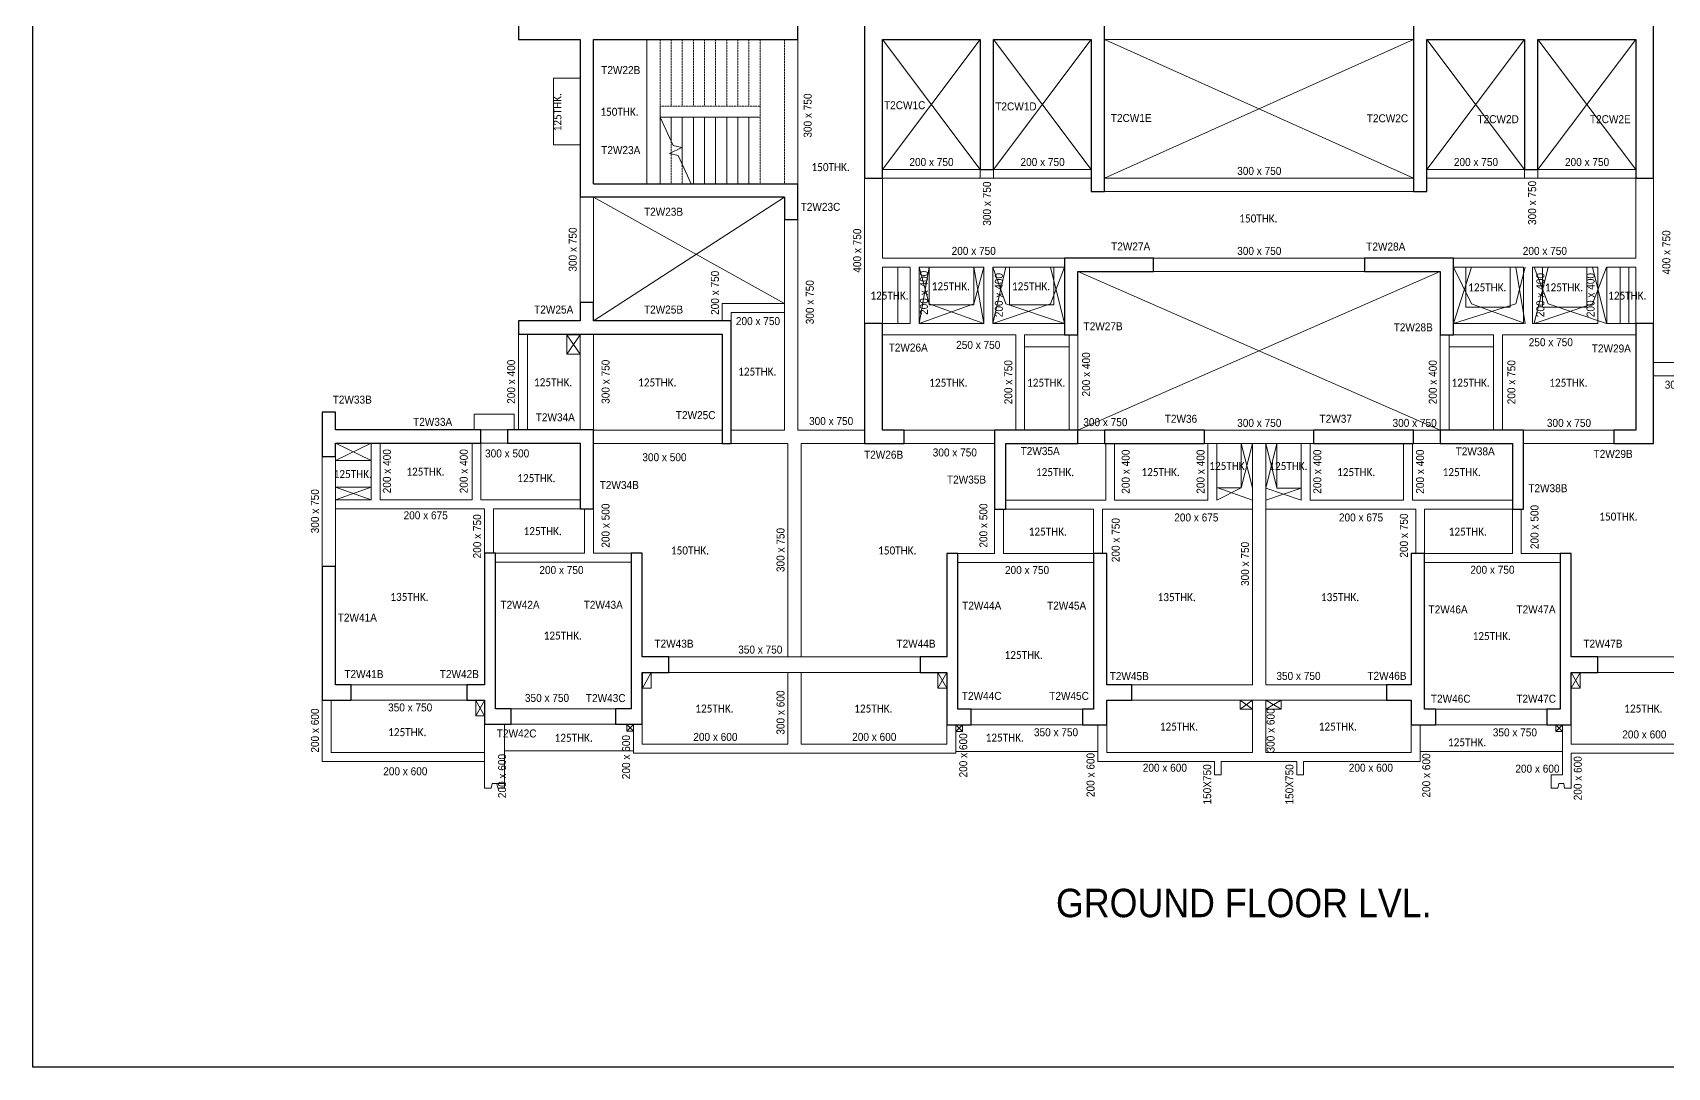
# Model space of a CAD drawing. Header units: millimetres. Extents: x -216021 to 149148, y -29455 to 8641.
# Drawn here: x -216021 to -179244, y -29455 to -6177 of the extents above; entities that cross this region are included whole.
import ezdxf

# ---------------------------------------------------------------- set-up
doc = ezdxf.new("R2010")
doc.units = ezdxf.units.MM
doc.header["$PDMODE"] = 35
doc.linetypes.add('GPL_Overhead', pattern=[4, 2.5, -1.5])
for name, color, linetype, lineweight in [('A-CUTOUT', 8, 'Continuous', 15), ('A-FLOR', 2, 'Continuous', 15), ('A-FLOR-IDEN', 11, 'Continuous', 15), ('Boundary', 40, 'Continuous', 30), ('G-ANNO-TEXT', 231, 'Continuous', 5), ('Origin', 40, 'Continuous', 30), ('S-BEAM', 12, 'Continuous', 15), ('S-BEAM-IDEN', 2, 'Continuous', 15), ('S-COL', 113, 'Continuous', 15), ('S-COL-IDEN', 211, 'Continuous', 15), ('S-STRS', 31, 'Continuous', 15), ('S-STRS-MBND', 31, 'GPL_Overhead', 15)]:
    doc.layers.add(name, color=color, linetype=linetype, lineweight=lineweight)
doc.styles.add('Arial', font='arial.ttf', dxfattribs={"width": 0.9, "height": 180})
doc.styles.add('Calibri', font='calibri.ttf', dxfattribs={"width": 0.9, "height": 180})

msp = doc.modelspace()

# ---------------------------------------------------------------- linework, layer by layer
at = {"layer": 'A-CUTOUT', "lineweight": 5}
for p, q in [((-196905, -6328), (-194705, -9253)), ((-196905, -9253), (-194705, -6328)), ((-194405, -6328), (-192205, -9253)), ((-194405, -9253), (-192205, -6328)), ((-191905, -6328), (-184955, -9453)), ((-184955, -6328), (-191905, -9453)), ((-184655, -6328), (-182455, -9253)), ((-184655, -9253), (-182455, -6328)), ((-182155, -6328), (-179955, -9253)), ((-182155, -9253), (-179955, -6328)), ((-203405, -9878), (-199105, -12273)), ((-199105, -9878), (-203405, -12663)), ((-195850, -12278), (-196080, -11453)), ((-195850, -11453), (-196080, -12723)), ((-194850, -11453), (-194620, -12723)), ((-194620, -11453), (-194850, -12278)), ((-194125, -12278), (-194420, -11453)), ((-194125, -11453), (-194420, -12723)), ((-193125, -12278), (-192805, -11453)), ((-193125, -11453), (-192805, -12723)), ((-192505, -11553), (-184355, -15123)), ((-184355, -11553), (-192505, -15123)), ((-183650, -12278), (-184055, -11453)), ((-183650, -11453), (-184055, -12723)), ((-182440, -12723), (-182650, -11453)), ((-182440, -11453), (-182650, -12278)), ((-182240, -11453), (-181925, -12278)), ((-181925, -11453), (-182240, -12723)), ((-180925, -12278), (-180610, -11453)), ((-180925, -11453), (-180610, -12723)), ((-194850, -12278), (-196080, -12723)), ((-195850, -12278), (-194620, -12723)), ((-193125, -12278), (-194420, -12723)), ((-194125, -12278), (-192805, -12723)), ((-184055, -12723), (-182650, -12278)), ((-183650, -12278), (-182440, -12723)), ((-182240, -12723), (-180925, -12278)), ((-181925, -12278), (-180610, -12723)), ((-204005, -13413), (-203705, -12973)), ((-204005, -12973), (-203705, -13413)), ((-209205, -15803), (-208405, -15413)), ((-208405, -15803), (-209205, -15413)), ((-188830, -15423), (-188580, -16418)), ((-188830, -16418), (-188580, -15423)), ((-188030, -16418), (-188280, -15423)), ((-188030, -15423), (-188280, -16423)), ((-209205, -16403), (-208405, -16688)), ((-208405, -16403), (-209205, -16688)), ((-189380, -16413), (-188580, -16693)), ((-188830, -16418), (-189380, -16693)), ((-187480, -16698), (-188280, -16423)), ((-187480, -16423), (-188280, -16698)), ((-202104, -20573), (-202304, -20923)), ((-195455, -20923), (-195654, -20573)), ((-195455, -20573), (-195654, -20923)), ((-181204, -20922), (-181404, -20573)), ((-181404, -20922), (-181204, -20573)), ((-205855, -21546), (-206054, -21201)), ((-206054, -21546), (-205855, -21201)), ((-188580, -21398), (-188855, -21198)), ((-188580, -21198), (-188855, -21398)), ((-187929, -21398), (-188280, -21198)), ((-188280, -21398), (-187929, -21198)), ((-202505, -21889), (-202654, -21739)), ((-202505, -21739), (-202654, -21889)), ((-195254, -21899), (-195104, -21749)), ((-195254, -21749), (-195104, -21899)), ((-181605, -21898), (-181754, -21748)), ((-181605, -21748), (-181754, -21898))]:
    msp.add_line(p, q, dxfattribs=at)
at = {"layer": 'A-FLOR'}
for p, q in [((-203705, -7203), (-204305, -7203)), ((-204305, -7203), (-204305, -8703)), ((-203705, -7203), (-204305, -7203)), ((-204305, -7203), (-204305, -8703)), ((-203705, -8703), (-203705, -7203)), ((-204305, -8703), (-203705, -8703)), ((-204305, -8703), (-203705, -8703)), ((-194405, -9453), (-194705, -9453)), ((-182155, -9453), (-182455, -9453)), ((-179555, -9453), (-179555, -12723)), ((-203405, -9578), (-203405, -9578)), ((-203405, -9578), (-202205, -9578)), ((-196555, -12723), (-196555, -11453)), ((-195850, -11453), (-195850, -12303)), ((-194850, -12303), (-194850, -11453)), ((-194045, -11453), (-194045, -12303)), ((-193045, -12303), (-193045, -11453)), ((-183780, -11453), (-183780, -12353)), ((-182780, -12353), (-182780, -11453)), ((-182055, -11453), (-182055, -12353)), ((-181055, -12353), (-181055, -11453)), ((-180305, -11453), (-180305, -11453)), ((-180305, -11453), (-180109, -11453)), ((-180305, -12723), (-180305, -11453)), ((-180109, -11453), (-180109, -12723)), ((-195850, -12303), (-194850, -12303)), ((-194045, -12303), (-193045, -12303)), ((-183780, -12353), (-182780, -12353)), ((-182055, -12353), (-181055, -12353)), ((-204005, -13413), (-204005, -12973)), ((-204005, -12973), (-203705, -12973)), ((-193705, -13249), (-193705, -12974)), ((-193705, -12974), (-192705, -12974)), ((-184155, -13248), (-184155, -12973)), ((-184155, -12973), (-183155, -12973)), ((-203705, -13413), (-204005, -13413)), ((-192705, -13249), (-193705, -13249)), ((-183155, -13248), (-184155, -13248)), ((-205185, -14763), (-206085, -14763)), ((-206085, -14763), (-206085, -15113)), ((-205185, -15113), (-205185, -14763)), ((-188830, -16418), (-188830, -15423)), ((-188030, -15423), (-188030, -15923)), ((-208405, -15803), (-209205, -15803)), ((-188030, -15923), (-188030, -15923)), ((-188030, -15923), (-188030, -16423)), ((-209205, -16403), (-208405, -16403)), ((-189380, -16418), (-188830, -16418)), ((-188030, -16423), (-187480, -16423)), ((-205855, -16888), (-209205, -16888)), ((-203705, -16888), (-205655, -16888)), ((-192155, -16898), (-194130, -16898)), ((-188580, -16898), (-191955, -16898)), ((-184905, -16898), (-188280, -16898)), ((-182730, -16898), (-184705, -16898)), ((-202304, -20923), (-202304, -20573)), ((-202104, -20573), (-202104, -20923)), ((-195654, -20923), (-195654, -20573)), ((-195654, -20573), (-195455, -20573)), ((-181404, -20922), (-181404, -20573)), ((-181204, -20573), (-181204, -20922)), ((-202104, -20923), (-202304, -20923)), ((-195455, -20923), (-195654, -20923)), ((-181204, -20922), (-181404, -20922)), ((-206054, -21546), (-206054, -21201)), ((-206054, -21201), (-205855, -21201)), ((-188855, -21398), (-188855, -21198)), ((-187929, -21198), (-187929, -21398)), ((-205855, -21546), (-206054, -21546)), ((-188580, -21398), (-188855, -21398)), ((-187929, -21398), (-188280, -21398)), ((-205405, -23073), (-205405, -21738)), ((-202654, -21889), (-202654, -21739)), ((-202654, -21739), (-202505, -21739)), ((-202505, -21889), (-202654, -21889)), ((-195254, -21899), (-195254, -21749)), ((-195254, -21749), (-195104, -21749)), ((-195104, -21899), (-195254, -21899)), ((-195104, -21749), (-195104, -21899)), ((-181754, -21898), (-181754, -21748)), ((-181754, -21748), (-181605, -21748)), ((-181605, -21898), (-181754, -21898)), ((-205405, -22338), (-202505, -22338)), ((-195255, -22348), (-192055, -22348)), ((-184805, -22348), (-181605, -22348)), ((-205855, -23073), (-205855, -23173)), ((-205705, -23173), (-205685, -23073)), ((-205655, -23073), (-205405, -23073)), ((-205575, -23073), (-205555, -23173)), ((-205405, -23173), (-205405, -23073)), ((-181855, -23073), (-181855, -23173)), ((-181705, -23173), (-181685, -23073)), ((-181575, -23073), (-181555, -23173)), ((-181405, -23173), (-181405, -23073)), ((-205855, -23173), (-205705, -23173)), ((-205555, -23173), (-205405, -23173)), ((-181855, -23173), (-181705, -23173)), ((-181555, -23173), (-181405, -23173))]:
    msp.add_line(p, q, dxfattribs=at)
at = {"layer": 'Boundary'}
msp.add_lwpolyline([(-216021, 8641), (-160022, 8641), (-160022, -29455), (-216021, -29455)], close=True, dxfattribs=at)
at = {"layer": 'Origin'}
msp.add_point((-184655, -6328), dxfattribs=at)
at = {"layer": 'S-BEAM'}
for p, q in [((-202205, -6328), (-202205, -9578)), ((-198805, -9578), (-198805, -6328)), ((-191905, -6328), (-184955, -6328)), ((-203705, -7349), (-203705, -8553)), ((-203405, -8553), (-203405, -7349)), ((-201905, -9578), (-201905, -7828)), ((-197305, -9453), (-197305, -12723)), ((-194705, -9253), (-196905, -9253)), ((-196905, -9453), (-194705, -9453)), ((-196905, -11253), (-196905, -9453)), ((-194705, -9253), (-194705, -9453)), ((-194705, -9253), (-194705, -9453)), ((-194405, -9453), (-194705, -9453)), ((-194405, -9453), (-194405, -9253)), ((-192205, -9253), (-194405, -9253)), ((-194405, -9453), (-194405, -9253)), ((-194405, -9453), (-192205, -9453)), ((-184955, -9453), (-191905, -9453)), ((-182455, -9253), (-184655, -9253)), ((-184655, -9453), (-182455, -9453)), ((-182455, -9253), (-182455, -9453)), ((-182455, -9253), (-182455, -9453)), ((-182155, -9453), (-182455, -9453)), ((-182155, -9453), (-182155, -9253)), ((-179955, -9253), (-182155, -9253)), ((-182155, -9453), (-182155, -9253)), ((-182155, -9453), (-179955, -9453)), ((-179955, -9453), (-179955, -11253)), ((-179555, -12723), (-179555, -9453)), ((-203705, -9878), (-203705, -12248)), ((-203405, -12248), (-203405, -9878)), ((-191905, -9753), (-184955, -9753)), ((-199105, -10378), (-199105, -12473)), ((-198805, -15123), (-198805, -10378)), ((-192805, -11253), (-196905, -11253)), ((-186055, -11253), (-190805, -11253)), ((-179955, -11253), (-184055, -11253)), ((-196905, -12723), (-196905, -11453)), ((-196905, -11453), (-196280, -11453)), ((-196280, -11453), (-196280, -12723)), ((-196080, -11453), (-194620, -11453)), ((-196080, -12723), (-196080, -11453)), ((-194620, -11453), (-194620, -12723)), ((-194420, -11453), (-192805, -11453)), ((-194420, -12723), (-194420, -11453)), ((-190805, -11553), (-186055, -11553)), ((-184055, -11453), (-182480, -11453)), ((-182480, -11453), (-182480, -12723)), ((-182280, -11453), (-180805, -11453)), ((-182280, -12723), (-182280, -11453)), ((-180805, -11453), (-180805, -12723)), ((-180605, -11453), (-179955, -11453)), ((-180605, -12723), (-180605, -11453)), ((-179955, -11453), (-179955, -12723)), ((-200505, -12273), (-200305, -12273)), ((-200505, -12273), (-200505, -12663)), ((-199105, -12273), (-200305, -12273)), ((-200305, -12663), (-200305, -12473)), ((-200305, -12473), (-199105, -12473)), ((-199105, -12273), (-199105, -12473)), ((-199105, -12473), (-199105, -15123)), ((-196280, -12723), (-196905, -12723)), ((-194620, -12723), (-196080, -12723)), ((-192805, -12723), (-194420, -12723)), ((-182480, -12723), (-184055, -12723)), ((-180805, -12723), (-182280, -12723)), ((-179955, -12723), (-180605, -12723)), ((-205090, -12963), (-205090, -15113)), ((-204890, -15113), (-204890, -12963)), ((-203705, -12963), (-203705, -15113)), ((-203405, -15113), (-203405, -12963)), ((-196905, -12973), (-193905, -12973)), ((-193905, -12973), (-193905, -15123)), ((-193705, -15123), (-193705, -12973)), ((-193705, -12973), (-192805, -12973)), ((-192705, -12973), (-192705, -12974)), ((-192705, -12974), (-192705, -13249)), ((-192505, -15123), (-192505, -12973)), ((-184355, -12973), (-184355, -15123)), ((-184155, -15123), (-184155, -12973)), ((-184055, -12973), (-183155, -12973)), ((-183155, -12973), (-183155, -15123)), ((-182955, -15123), (-182955, -12973)), ((-182955, -12973), (-179955, -12973)), ((-192705, -13249), (-192705, -15123)), ((-178055, -13598), (-179555, -13598)), ((-179555, -13898), (-178130, -13898)), ((-208405, -15413), (-208405, -16688)), ((-208205, -16688), (-208205, -15413)), ((-206135, -15413), (-206135, -16688)), ((-205335, -15113), (-205935, -15113)), ((-205935, -15413), (-205335, -15413)), ((-205935, -16688), (-205935, -15413)), ((-200505, -15123), (-203405, -15123)), ((-203405, -15423), (-200505, -15423)), ((-199105, -15123), (-200305, -15123)), ((-200305, -15423), (-199030, -15423)), ((-199030, -15423), (-199030, -20223)), ((-197305, -15123), (-198805, -15123)), ((-198730, -15423), (-197305, -15423)), ((-198730, -20223), (-198730, -15423)), ((-194380, -15123), (-196415, -15123)), ((-196415, -15423), (-194380, -15423)), ((-191905, -15123), (-192505, -15123)), ((-192505, -15423), (-191905, -15423)), ((-191880, -15423), (-191880, -16698)), ((-191680, -16698), (-191680, -15423)), ((-187205, -15123), (-189655, -15123)), ((-189655, -15423), (-187205, -15423)), ((-189580, -15423), (-189580, -16698)), ((-189380, -16698), (-189380, -15423)), ((-188580, -15423), (-188280, -15423)), ((-188580, -15423), (-188580, -16698)), ((-188280, -16698), (-188280, -15423)), ((-187480, -15423), (-187480, -16698)), ((-187280, -16698), (-187280, -15423)), ((-185180, -15423), (-185180, -16698)), ((-184980, -16698), (-184980, -15423)), ((-184355, -15123), (-184955, -15123)), ((-184955, -15423), (-184355, -15423)), ((-180445, -15123), (-182480, -15123)), ((-182480, -15423), (-180445, -15423)), ((-209505, -15713), (-209505, -18188)), ((-209205, -16688), (-209205, -15713)), ((-209205, -16888), (-209205, -16688)), ((-208405, -16688), (-209205, -16688)), ((-209205, -18188), (-209205, -16888)), ((-206135, -16688), (-208205, -16688)), ((-203705, -16688), (-205935, -16688)), ((-205855, -16888), (-205855, -17888)), ((-205655, -17888), (-205655, -16888)), ((-203605, -16888), (-203605, -17888)), ((-203405, -17888), (-203405, -16888)), ((-194380, -16898), (-194380, -17898)), ((-194180, -17898), (-194180, -16898)), ((-191880, -16698), (-194130, -16698)), ((-192155, -16898), (-192155, -17898)), ((-191955, -17898), (-191955, -16898)), ((-189580, -16698), (-191680, -16698)), ((-188580, -16698), (-188580, -16898)), ((-188580, -16898), (-188580, -20848)), ((-188280, -16898), (-188280, -16698)), ((-188280, -20848), (-188280, -16898)), ((-185180, -16698), (-187280, -16698)), ((-182730, -16698), (-184980, -16698)), ((-184905, -16898), (-184905, -17898)), ((-184705, -17898), (-184705, -16898)), ((-182730, -16898), (-182730, -17898)), ((-182530, -17898), (-182530, -16898)), ((-203605, -17888), (-205605, -17888)), ((-202555, -17888), (-203405, -17888)), ((-194380, -17898), (-195205, -17898)), ((-192155, -17898), (-194180, -17898)), ((-182730, -17898), (-184705, -17898)), ((-181655, -17898), (-182530, -17898)), ((-205605, -18088), (-202555, -18088)), ((-195205, -18098), (-192155, -18098)), ((-184705, -18098), (-181655, -18098)), ((-199030, -20223), (-201705, -20223)), ((-198730, -20223), (-199030, -20223)), ((-198730, -20223), (-199030, -20223)), ((-196055, -20223), (-198730, -20223)), ((-178130, -20223), (-180805, -20223)), ((-201705, -20573), (-196055, -20573)), ((-199030, -20573), (-199030, -22188)), ((-198730, -22188), (-198730, -20573)), ((-180805, -20573), (-174855, -20573)), ((-206255, -20848), (-208855, -20848)), ((-188580, -20848), (-191295, -20848)), ((-185565, -20848), (-188280, -20848)), ((-209505, -21198), (-209505, -22573)), ((-209305, -22373), (-209305, -21198)), ((-208855, -21198), (-206255, -21198)), ((-191295, -21198), (-185565, -21198)), ((-188580, -21198), (-188580, -21398)), ((-188280, -21398), (-188280, -21198)), ((-202905, -21388), (-205255, -21388)), ((-192405, -21398), (-194905, -21398)), ((-188580, -21398), (-188580, -22373)), ((-188280, -22373), (-188280, -21398)), ((-181955, -21398), (-184455, -21398)), ((-205855, -21738), (-205855, -22373)), ((-205255, -21738), (-202905, -21738)), ((-202505, -21738), (-202505, -22388)), ((-202305, -22188), (-202305, -21738)), ((-195455, -21748), (-195455, -22188)), ((-195255, -22388), (-195255, -21748)), ((-194905, -21748), (-192405, -21748)), ((-192055, -21748), (-192055, -22573)), ((-191855, -22373), (-191855, -21748)), ((-185005, -21748), (-185005, -22373)), ((-184805, -22573), (-184805, -21748)), ((-184455, -21748), (-181955, -21748)), ((-181605, -21748), (-181605, -22873)), ((-181405, -22188), (-181405, -21748)), ((-205855, -22373), (-209305, -22373)), ((-205855, -22373), (-205855, -22573)), ((-205855, -22373), (-205855, -23073)), ((-202305, -22388), (-202505, -22388)), ((-199030, -22188), (-202305, -22188)), ((-202305, -22388), (-199030, -22388)), ((-198730, -22388), (-199030, -22388)), ((-195455, -22188), (-198730, -22188)), ((-198730, -22388), (-195455, -22388)), ((-195255, -22388), (-195455, -22388)), ((-188580, -22373), (-191855, -22373)), ((-185005, -22373), (-188280, -22373)), ((-178130, -22188), (-181405, -22188)), ((-181405, -22388), (-178130, -22388)), ((-181405, -23073), (-181405, -22388)), ((-209305, -22573), (-209505, -22573)), ((-209305, -22573), (-205855, -22573)), ((-191855, -22573), (-192055, -22573)), ((-191855, -22573), (-189430, -22573)), ((-189430, -22573), (-189430, -22873)), ((-189280, -22573), (-188580, -22573)), ((-189280, -22873), (-189280, -22573)), ((-188280, -22573), (-188580, -22573)), ((-188280, -22573), (-187580, -22573)), ((-187580, -22573), (-187580, -22873)), ((-187430, -22573), (-185005, -22573)), ((-187430, -22873), (-187430, -22573)), ((-184805, -22573), (-185005, -22573)), ((-205655, -23073), (-205685, -23073)), ((-189280, -22873), (-189430, -22873)), ((-187430, -22873), (-187580, -22873)), ((-181855, -23073), (-181855, -22873)), ((-181605, -22873), (-181855, -22873)), ((-181685, -23073), (-181605, -23073)), ((-181575, -23073), (-181605, -23073))]:
    msp.add_line(p, q, dxfattribs=at)
at = {"layer": 'S-COL', "lineweight": 25}
for p, q in [((-198805, -6328), (-198805, -5628)), ((-205090, -6028), (-205090, -6328)), ((-197305, -6028), (-197305, -9453)), ((-191905, -9753), (-191905, -6028)), ((-184955, -6028), (-184955, -9753)), ((-179555, -9453), (-179555, -6028)), ((-205090, -6328), (-203705, -6328)), ((-203705, -6328), (-203705, -9878)), ((-203405, -9578), (-203405, -6328)), ((-203405, -6328), (-198805, -6328)), ((-196905, -6328), (-194705, -6328)), ((-196905, -9453), (-196905, -6328)), ((-194705, -6328), (-194705, -9253)), ((-194405, -6328), (-192205, -6328)), ((-194405, -9253), (-194405, -6328)), ((-192205, -6328), (-192205, -9753)), ((-184655, -9753), (-184655, -6328)), ((-184655, -6328), (-182455, -6328)), ((-182455, -6328), (-182455, -9253)), ((-182155, -9253), (-182155, -6328)), ((-182155, -6328), (-179955, -6328)), ((-179955, -6328), (-179955, -9453)), ((-197305, -9453), (-196905, -9453)), ((-194705, -9253), (-194405, -9253)), ((-182455, -9253), (-182155, -9253)), ((-179955, -9453), (-179555, -9453)), ((-199105, -9878), (-203705, -9878)), ((-203405, -9578), (-198805, -9578)), ((-199105, -9878), (-199105, -10378)), ((-198805, -9878), (-198805, -9578)), ((-198805, -10378), (-198805, -9878)), ((-192205, -9753), (-191905, -9753)), ((-184955, -9753), (-184655, -9753)), ((-199105, -10378), (-198805, -10378)), ((-192805, -11253), (-192805, -12973)), ((-190805, -11253), (-192805, -11253)), ((-190805, -11553), (-190805, -11253)), ((-184055, -11253), (-186055, -11253)), ((-186055, -11253), (-186055, -11553)), ((-184055, -12973), (-184055, -11253)), ((-192505, -12973), (-192505, -11553)), ((-192505, -11553), (-190805, -11553)), ((-186055, -11553), (-184355, -11553)), ((-184355, -11553), (-184355, -12973)), ((-203405, -12248), (-203705, -12248)), ((-203705, -12248), (-203705, -12663)), ((-203405, -12663), (-203405, -12248)), ((-203705, -12663), (-205090, -12663)), ((-205090, -12663), (-205090, -12963)), ((-200305, -12663), (-203405, -12663)), ((-200305, -15423), (-200305, -12663)), ((-196905, -12723), (-197305, -12723)), ((-197305, -12723), (-197305, -15423)), ((-196905, -15123), (-196905, -12723)), ((-179555, -12723), (-179955, -12723)), ((-179955, -12723), (-179955, -15123)), ((-179555, -15423), (-179555, -12723)), ((-205090, -12963), (-200505, -12963)), ((-200505, -12963), (-200505, -15423)), ((-192805, -12973), (-192505, -12973)), ((-184355, -12973), (-184055, -12973)), ((-209205, -14713), (-209505, -14713)), ((-209505, -14713), (-209505, -15713)), ((-209205, -15113), (-209205, -14713)), ((-205935, -15113), (-209205, -15113)), ((-209205, -15413), (-205935, -15413)), ((-209205, -15713), (-209205, -15413)), ((-205935, -15413), (-205935, -15113)), ((-203405, -15113), (-205335, -15113)), ((-205335, -15113), (-205335, -15413)), ((-205335, -15413), (-203705, -15413)), ((-203705, -15413), (-203705, -16888)), ((-203405, -16888), (-203405, -15113)), ((-200505, -15423), (-200305, -15423)), ((-197305, -15423), (-196415, -15423)), ((-196415, -15123), (-196905, -15123)), ((-196415, -15423), (-196415, -15123)), ((-192505, -15123), (-194380, -15123)), ((-194380, -15123), (-194380, -16898)), ((-194130, -15423), (-192505, -15423)), ((-194130, -16898), (-194130, -15423)), ((-192505, -15423), (-192505, -15123)), ((-189655, -15123), (-191905, -15123)), ((-191905, -15123), (-191905, -15423)), ((-191905, -15423), (-189655, -15423)), ((-189655, -15423), (-189655, -15123)), ((-184955, -15123), (-187205, -15123)), ((-187205, -15123), (-187205, -15423)), ((-187205, -15423), (-184955, -15423)), ((-184955, -15423), (-184955, -15123)), ((-182480, -15123), (-184355, -15123)), ((-184355, -15123), (-184355, -15423)), ((-184355, -15423), (-182730, -15423)), ((-182730, -15423), (-182730, -16898)), ((-182480, -16898), (-182480, -15123)), ((-179955, -15123), (-180445, -15123)), ((-180445, -15123), (-180445, -15423)), ((-180445, -15423), (-179555, -15423)), ((-209505, -15713), (-209205, -15713)), ((-203705, -16888), (-203405, -16888)), ((-194380, -16898), (-194130, -16898)), ((-182730, -16898), (-182480, -16898)), ((-205605, -17888), (-205855, -17888)), ((-205855, -17888), (-205855, -20848)), ((-205605, -21388), (-205605, -17888)), ((-202555, -17888), (-202555, -21388)), ((-202305, -17888), (-202555, -17888)), ((-202305, -20223), (-202305, -17888)), ((-195205, -17898), (-195455, -17898)), ((-195455, -17898), (-195455, -20223)), ((-195205, -21398), (-195205, -17898)), ((-191855, -17898), (-192155, -17898)), ((-192155, -17898), (-192155, -21398)), ((-191855, -20848), (-191855, -17898)), ((-184705, -17898), (-185005, -17898)), ((-185005, -17898), (-185005, -20848)), ((-184705, -21398), (-184705, -17898)), ((-181405, -17898), (-181655, -17898)), ((-181655, -17898), (-181655, -21398)), ((-181405, -20223), (-181405, -17898)), ((-209505, -18188), (-209505, -21198)), ((-209205, -18188), (-209505, -18188)), ((-209205, -20848), (-209205, -18188)), ((-201705, -20223), (-202305, -20223)), ((-201705, -20573), (-201705, -20223)), ((-195455, -20223), (-196055, -20223)), ((-196055, -20223), (-196055, -20573)), ((-180805, -20223), (-181405, -20223)), ((-180805, -20573), (-180805, -20223)), ((-202305, -20573), (-201705, -20573)), ((-202305, -21738), (-202305, -20573)), ((-196055, -20573), (-195455, -20573)), ((-195455, -20573), (-195455, -21748)), ((-181405, -21748), (-181405, -20573)), ((-181405, -20573), (-180805, -20573)), ((-208855, -20848), (-209205, -20848)), ((-208855, -21198), (-208855, -20848)), ((-205855, -20848), (-206255, -20848)), ((-206255, -20848), (-206255, -21198)), ((-191295, -20848), (-191855, -20848)), ((-191295, -21198), (-191295, -20848)), ((-185005, -20848), (-185565, -20848)), ((-185565, -20848), (-185565, -21198)), ((-209505, -21198), (-208855, -21198)), ((-206255, -21198), (-205855, -21198)), ((-205855, -21198), (-205855, -21738)), ((-191855, -21748), (-191855, -21198)), ((-191855, -21198), (-191295, -21198)), ((-185565, -21198), (-185005, -21198)), ((-185005, -21198), (-185005, -21748)), ((-205255, -21388), (-205605, -21388)), ((-205255, -21738), (-205255, -21388)), ((-202555, -21388), (-202905, -21388)), ((-202905, -21388), (-202905, -21738)), ((-194905, -21398), (-195205, -21398)), ((-194905, -21748), (-194905, -21398)), ((-192155, -21398), (-192405, -21398)), ((-192405, -21398), (-192405, -21748)), ((-184455, -21398), (-184705, -21398)), ((-184455, -21748), (-184455, -21398)), ((-181655, -21398), (-181955, -21398)), ((-181955, -21398), (-181955, -21748)), ((-205855, -21738), (-205255, -21738)), ((-202905, -21738), (-202305, -21738)), ((-195455, -21748), (-194905, -21748)), ((-192405, -21748), (-191855, -21748)), ((-185005, -21748), (-184455, -21748)), ((-181955, -21748), (-181405, -21748))]:
    msp.add_line(p, q, dxfattribs=at)
at = {"layer": 'S-STRS'}
for p, q in [((-201655, -8078), (-201905, -8078)), ((-201405, -8078), (-201655, -8078)), ((-201655, -8614), (-201655, -8078)), ((-201155, -8078), (-201405, -8078)), ((-201405, -9150), (-201405, -8078)), ((-200905, -8078), (-201155, -8078)), ((-201155, -9578), (-201155, -8078)), ((-200655, -8078), (-200905, -8078)), ((-200905, -9578), (-200905, -8078)), ((-200405, -8078), (-200655, -8078)), ((-200655, -9578), (-200655, -8078)), ((-200155, -8078), (-200405, -8078)), ((-200405, -9578), (-200405, -8078)), ((-199905, -8078), (-200155, -8078)), ((-200155, -9578), (-200155, -8078)), ((-199655, -8078), (-199905, -8078)), ((-199905, -9578), (-199905, -8078)), ((-201655, -8904), (-201655, -8874))]:
    msp.add_line(p, q, dxfattribs=at)
at = {"layer": 'S-STRS', "linetype": 'GPL_Overhead'}
for p, q in [((-201655, -8614), (-201655, -8078)), ((-201405, -9150), (-201405, -8078)), ((-201155, -9578), (-201155, -8078)), ((-200905, -9578), (-200905, -8078)), ((-200655, -9578), (-200655, -8078)), ((-200405, -9578), (-200405, -8078)), ((-200155, -9578), (-200155, -8078)), ((-199905, -9578), (-199905, -8078)), ((-201655, -8904), (-201655, -8874))]:
    msp.add_line(p, q, dxfattribs=at)
at = {"layer": 'S-STRS-MBND'}
for p, q in [((-201905, -6328), (-201905, -7828)), ((-201905, -6328), (-199655, -6328)), ((-201905, -6328), (-201905, -7828)), ((-201655, -6328), (-201655, -7828)), ((-201655, -6328), (-201655, -7828)), ((-201405, -6328), (-201405, -7828)), ((-201405, -6328), (-201405, -7828)), ((-201155, -6328), (-201155, -7828)), ((-201155, -6328), (-201155, -7828)), ((-200905, -6328), (-200905, -7828)), ((-200905, -6328), (-200905, -7828)), ((-200655, -6328), (-200655, -7828)), ((-200655, -6328), (-200655, -7828)), ((-200405, -6328), (-200405, -7828)), ((-200405, -6328), (-200405, -7828)), ((-200155, -6328), (-200155, -7828)), ((-200155, -6328), (-200155, -7828)), ((-199905, -6328), (-199905, -7828)), ((-199905, -6328), (-199905, -7828)), ((-199105, -6328), (-199655, -6328)), ((-199655, -6328), (-199655, -7828)), ((-199655, -6328), (-199655, -7828)), ((-199105, -9578), (-199105, -6328)), ((-201905, -7828), (-199655, -7828)), ((-201905, -9578), (-201905, -8078)), ((-199655, -7828), (-199655, -9578)), ((-201655, -8874), (-201655, -8614)), ((-201655, -8874), (-201655, -8614)), ((-201655, -9578), (-201655, -8904)), ((-201655, -9578), (-201655, -8904)), ((-201405, -9578), (-201405, -9150)), ((-201405, -9578), (-201405, -9150)), ((-199655, -9578), (-199105, -9578))]:
    msp.add_line(p, q, dxfattribs=at)
at = {"layer": 'S-STRS-MBND', "linetype": 'Continuous'}
for p, q in [((-201905, -8078), (-201608, -8714)), ((-201414, -8762), (-201697, -8894)), ((-201608, -8714), (-201414, -8762)), ((-201697, -8894), (-201502, -8941)), ((-201502, -8941), (-201206, -9578))]:
    msp.add_line(p, q, dxfattribs=at)

# ---------------------------------------------------------------- texts
at = {"layer": 'A-FLOR-IDEN', "lineweight": 5, "insert": (-204305, -8397), "char_height": 180, "width": 1060.63, "attachment_point": 1, "rotation": 90, "style": 'Calibri'}
msp.add_mtext('125THK.', dxfattribs=at)
at = {"layer": 'A-FLOR-IDEN', "lineweight": 5, "char_height": 180, "width": 1060.63, "attachment_point": 1, "style": 'Calibri'}
for s, insert in [('150THK.', (-203249, -7867)), ('150THK.', (-198499, -9112)), ('150THK.', (-188874, -10267)), ('125THK.', (-197174, -12002)), ('125THK.', (-195794, -11792)), ('125THK.', (-193989, -11792)), ('125THK.', (-183724, -11817)), ('125THK.', (-181999, -11817)), ('125THK.', (-180574, -12002)), ('125THK.', (-204742, -13952)), ('125THK.', (-202399, -13957)), ('125THK.', (-200149, -13712)), ('125THK.', (-195849, -13962)), ('125THK.', (-193649, -13962)), ('125THK.', (-184099, -13962)), ('125THK.', (-181899, -13962)), ('125THK.', (-209249, -16017)), ('125THK.', (-207614, -15964)), ('125THK.', (-205118, -16110)), ('125THK.', (-193449, -15974)), ('125THK.', (-191074, -15974)), ('125THK.', (-189549, -15834)), ('125THK.', (-188199, -15837)), ('125THK.', (-186674, -15974)), ('125THK.', (-184299, -15974)), ('150THK.', (-180774, -16974)), ('125THK.', (-204976, -17302)), ('125THK.', (-193612, -17312)), ('125THK.', (-184162, -17312)), ('150THK.', (-201662, -17737)), ('150THK.', (-196999, -17737)), ('135THK.', (-207974, -18782)), ('135THK.', (-190712, -18787)), ('135THK.', (-187037, -18787)), ('125THK.', (-204524, -19652)), ('125THK.', (-183624, -19662)), ('125THK.', (-194155, -20087)), ('125THK.', (-201112, -21294)), ('125THK.', (-197537, -21294)), ('125THK.', (-180212, -21294)), ('125THK.', (-190662, -21699)), ('125THK.', (-187087, -21699)), ('125THK.', (-208024, -21825)), ('125THK.', (-204279, -21952)), ('125THK.', (-194580, -21947)), ('125THK.', (-184179, -22052))]:
    msp.add_mtext(s, dxfattribs=dict(at, insert=insert))
at = {"layer": 'G-ANNO-TEXT', "lineweight": 5, "insert": (-192998, -25438), "char_height": 640, "width": 14123.93, "attachment_point": 1, "style": 'Arial'}
msp.add_mtext('GROUND FLOOR LVL.', dxfattribs=at)
at = {"layer": 'S-BEAM-IDEN', "lineweight": 5, "char_height": 180, "attachment_point": 1, "rotation": 90, "style": 'Arial'}
for s, insert, width in [('300 x 750', (-198675, -8539), 1176.08), ('300 x 750', (-194642, -10520), 1176.08), ('300 x 750', (-182375, -10504), 1176.08), ('300 x 750', (-203961, -11553), 1176.08), ('400 x 750', (-197561, -11578), 1176.08), ('400 x 750', (-179356, -11618), 1176.08), ('200 x 750', (-200761, -12527), 1176.08), ('300 x 750', (-198627, -12738), 1176.08), ('200 x 400', (-196060, -12527), 1176.08), ('200 x 400', (-194374, -12578), 1176.08), ('200 x 400', (-182191, -12578), 1176.08), ('200 x 400', (-181061, -12578), 1176.08), ('200 x 400', (-205346, -14528), 1176.08), ('300 x 750', (-203222, -14528), 1176.08), ('200 x 750', (-194161, -14538), 1176.08), ('200 x 400', (-192411, -14362), 1176.08), ('200 x 400', (-184611, -14538), 1176.08), ('200 x 750', (-182842, -14538), 1176.08), ('200 x 400', (-208142, -16541), 1176.08), ('200 x 400', (-206413, -16541), 1176.08), ('200 x 400', (-191520, -16551), 1176.08), ('200 x 400', (-189836, -16551), 1176.08), ('200 x 400', (-187209, -16551), 1176.08), ('200 x 400', (-184897, -16551), 1176.08), ('300 x 750', (-209761, -17441), 1176.08), ('200 x 500', (-203222, -17765), 1176.08), ('200 x 500', (-194721, -17763), 1176.08), ('200 x 500', (-182322, -17796), 1176.08), ('200 x 750', (-206111, -18006), 1176.08), ('200 x 750', (-191745, -18091), 1176.08), ('200 x 750', (-185261, -17988), 1176.08), ('300 x 750', (-199286, -18313), 1176.08), ('300 x 750', (-188836, -18626), 1176.08), ('300 x 600', (-199286, -21971), 1176.08), ('200 x 600', (-209761, -22376), 1176.08), ('300 x 600', (-188259, -22372), 1176.08), ('200 x 600', (-202761, -22973), 1176.08), ('200 x 600', (-195175, -22934), 1176.08), ('200 x 600', (-205551, -23399), 1176.08), ('200 x 600', (-192311, -23375), 1176.08), ('200 x 600', (-184757, -23386), 1176.08), ('150X750', (-189686, -23543), 1089.49), ('150X750', (-187836, -23543), 1089.49), ('200 x 600', (-181349, -23449), 1176.08)]:
    msp.add_mtext(s, dxfattribs=dict(at, insert=insert, width=width))
at = {"layer": 'S-BEAM-IDEN', "lineweight": 5, "char_height": 180, "width": 1176.08, "attachment_point": 1, "style": 'Arial'}
for s, insert in [('200 x 750', (-196296, -8997)), ('200 x 750', (-193796, -8997)), ('300 x 750', (-188921, -9197)), ('200 x 750', (-184046, -8997)), ('200 x 750', (-181546, -8997)), ('200 x 750', (-195346, -10997)), ('300 x 750', (-188921, -10997)), ('200 x 750', (-182496, -10997)), ('200 x 750', (-200200, -12576)), ('250 x 750', (-195244, -13112)), ('250 x 750', (-182362, -13051)), ('300 x 750', (-179302, -14007)), ('300 x 750', (-198554, -14825)), ('300 x 750', (-192384, -14850)), ('300 x 750', (-188921, -14867)), ('300 x 750', (-185426, -14867)), ('300 x 750', (-181953, -14867)), ('300 x 500', (-205843, -15553)), ('300 x 500', (-202304, -15639)), ('300 x 750', (-195771, -15532)), ('200 x 675', (-207676, -16946)), ('200 x 675', (-190337, -16994)), ('200 x 675', (-186632, -16994)), ('200 x 750', (-204621, -18177)), ('200 x 750', (-194146, -18177)), ('200 x 750', (-183675, -18171)), ('350 x 750', (-200148, -19967)), ('350 x 750', (-188039, -20560)), ('350 x 750', (-208025, -21268)), ('350 x 750', (-204946, -21054)), ('200 x 600', (-201158, -21932)), ('200 x 600', (-197583, -21932)), ('350 x 750', (-193494, -21827)), ('350 x 750', (-183170, -21830)), ('200 x 600', (-180258, -21876)), ('200 x 600', (-208134, -22705)), ('200 x 600', (-191045, -22625)), ('200 x 600', (-186410, -22625)), ('200 x 600', (-182663, -22646))]:
    msp.add_mtext(s, dxfattribs=dict(at, insert=insert))
at = {"layer": 'S-COL-IDEN', "lineweight": 5, "char_height": 180, "attachment_point": 1, "style": 'Arial'}
for s, insert, width in [('T2W22B', (-203230, -6928), 1075.06), ('T2CW1C', (-196867, -7719), 1132.78), ('T2CW1D', (-194364, -7746), 1132.78), ('T2CW1E', (-191764, -8006), 1118.35), ('T2CW2C', (-186005, -8013), 1132.78), ('T2CW2D', (-183515, -8033), 1132.78), ('T2CW2E', (-180985, -8033), 1118.35), ('T2W23A', (-203230, -8729), 1075.06), ('T2W23B', (-202268, -10116), 1075.06), ('T2W23C', (-198742, -10006), 1089.49), ('T2W27A', (-191758, -10897), 1075.06), ('T2W28A', (-186018, -10899), 1075.06), ('T2W25A', (-204738, -12316), 1075.06), ('T2W25B', (-202268, -12316), 1075.06), ('T2W27B', (-192378, -12693), 1075.06), ('T2W28B', (-185401, -12717), 1075.06), ('T2W26A', (-196763, -13172), 1075.06), ('T2W29A', (-180943, -13192), 1075.06), ('T2W33B', (-209272, -14343), 1075.06), ('T2W25C', (-201551, -14692), 1089.49), ('T2W33A', (-207463, -14843), 1075.06), ('T2W34A', (-204703, -14741), 1075.06), ('T2W36', (-190551, -14774), 894.68), ('T2W37', (-187068, -14774), 894.68), ('T2W26B', (-197316, -15583), 1075.06), ('T2W35A', (-193794, -15501), 1075.06), ('T2W38A', (-184007, -15507), 1075.06), ('T2W29B', (-180903, -15564), 1075.06), ('T2W35B', (-195451, -16142), 1075.06), ('T2W34B', (-203264, -16265), 1075.06), ('T2W38B', (-182371, -16336), 1075.06), ('T2W42A', (-205496, -18960), 1075.06), ('T2W43A', (-203624, -18960), 1075.06), ('T2W44A', (-195109, -18979), 1075.06), ('T2W45A', (-193199, -18979), 1075.06), ('T2W46A', (-184616, -19064), 1075.06), ('T2W47A', (-182638, -19064), 1075.06), ('T2W41A', (-209157, -19247), 1075.06), ('T2W43B', (-202033, -19834), 1075.06), ('T2W44B', (-196588, -19834), 1075.06), ('T2W47B', (-181133, -19834), 1075.06), ('T2W41B', (-209009, -20518), 1075.06), ('T2W42B', (-206862, -20518), 1075.06), ('T2W45B', (-191790, -20564), 1075.06), ('T2W46B', (-185992, -20558), 1075.06), ('T2W43C', (-203575, -21058), 1089.49), ('T2W44C', (-195116, -21009), 1089.49), ('T2W45C', (-193150, -21009), 1089.49), ('T2W46C', (-184563, -21072), 1089.49), ('T2W47C', (-182641, -21072), 1089.49), ('T2W42C', (-205578, -21854), 1089.49)]:
    msp.add_mtext(s, dxfattribs=dict(at, insert=insert, width=width))

doc.saveas('drawing.dxf')
